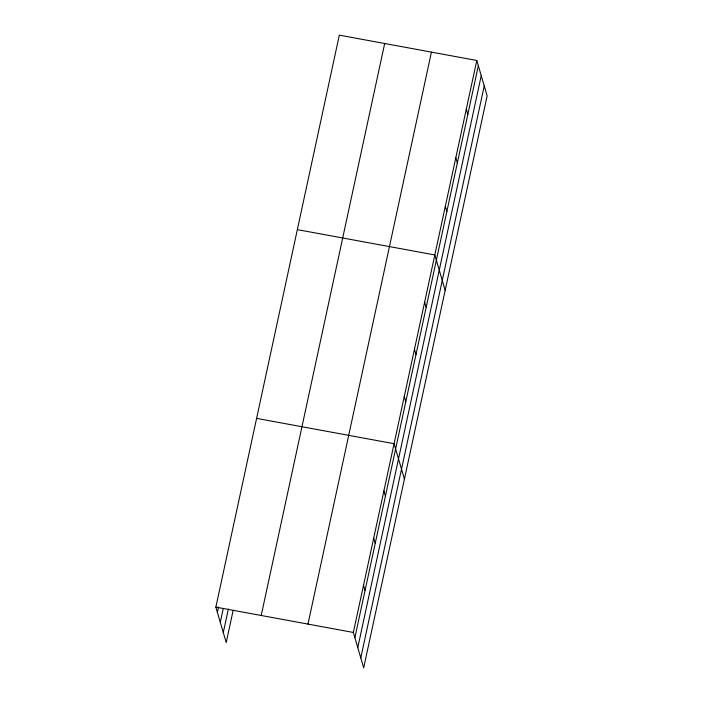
<?xml version="1.0" encoding="UTF-8"?>
<svg xmlns="http://www.w3.org/2000/svg" width="703" height="703" viewBox="0 0 703 703"><rect width="100%" height="100%" fill="white"/><g stroke="black" fill="none" stroke-linecap="round" stroke-linejoin="round"><path stroke-width="1.05" d="M233.15 610.353L226.199 642.524L215.856 607.128L339.321 35.15L476.801 60.476L487.144 95.872L363.679 667.85L353.337 632.454L476.801 60.476M217.385 612.366L218.536 606.997M220.294 622.313L223.299 608.376M223.29 632.568L228.387 608.974M261.217 615.485L384.682 43.507M307.967 624.097L431.431 52.119M354.866 637.691L478.33 65.704M357.774 647.639L481.239 75.66M360.771 657.894L484.235 85.915M297.343 229.626L434.823 254.952L445.166 290.339M256.595 418.373L394.075 443.707L404.427 479.095M215.856 607.128L353.337 632.454M466.3 109.097L467.838 114.325M455.808 157.709L457.337 162.947M445.315 206.331L446.844 211.559M424.638 302.141L426.167 307.369M414.445 349.329L415.983 354.558M404.26 396.518L405.789 401.747M383.891 490.887L385.42 496.125M373.706 538.076L375.235 543.314M363.521 585.265L365.05 590.502"/></g></svg>
